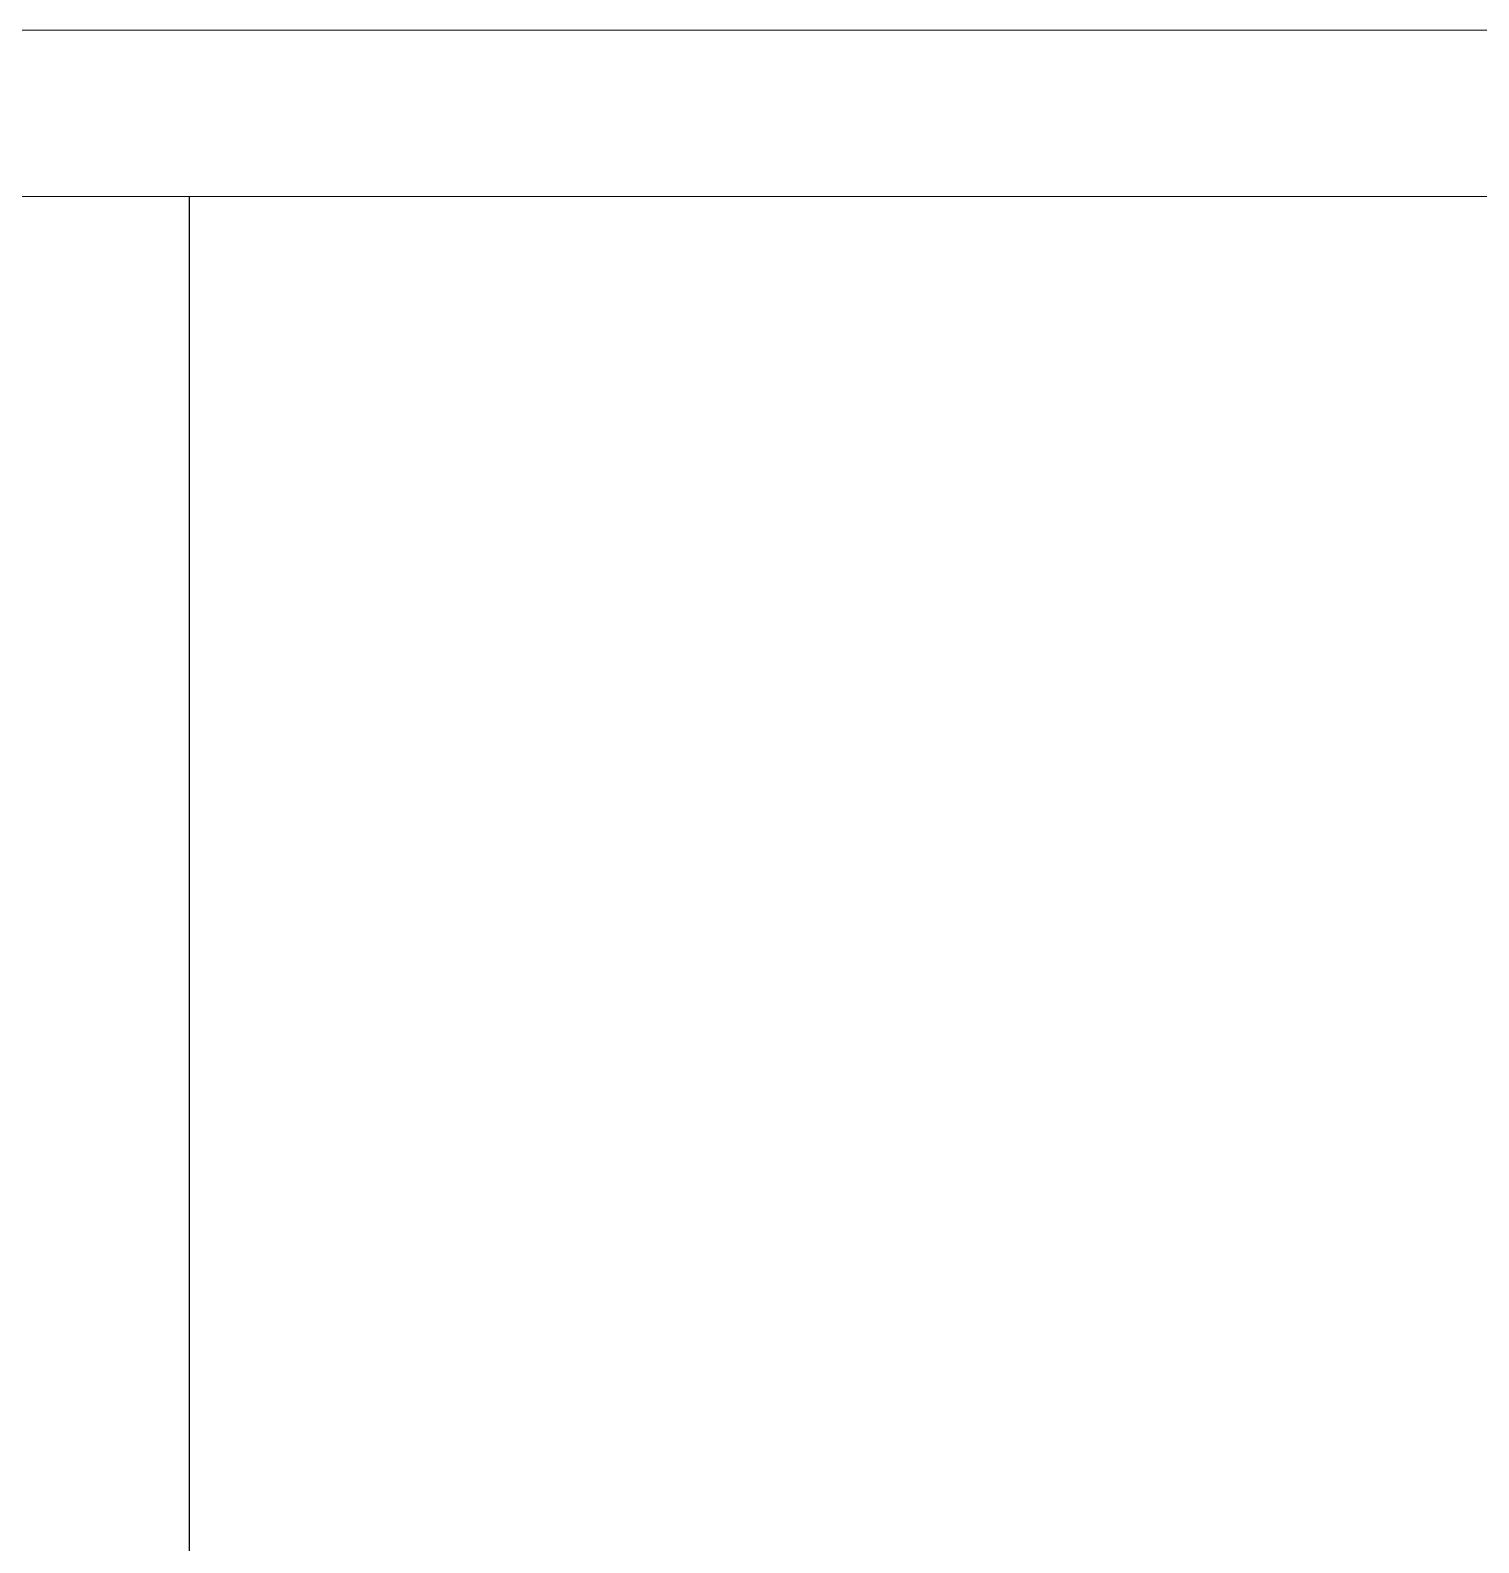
# Model space of a CAD drawing. Header units: millimetres. Extents: x -853228 to -774597, y -17231 to 22435.
# Drawn here: x -810653.8 to -810218.1, y 7489.2 to 7944 of the extents above; entities that cross this region are included whole.
import ezdxf

# ---------------------------------------------------------------- set-up
doc = ezdxf.new("R2010")
doc.units = ezdxf.units.MM
for name, color, linetype, lineweight in [('A-CLNG', 2, 'Continuous', 9), ('A-CLNG-PATT', 2, 'Continuous', 9), ('A-DETL', 1, 'Continuous', 70), ('A-GLAZ-CURT', 2, 'Continuous', 9)]:
    doc.layers.add(name, color=color, linetype=linetype, lineweight=lineweight)

# ---------------------------------------------------------------- blocks, each defined once
blk = doc.blocks.new('PPLS-PP19_Custom Tile Pattern - Custom Tile Pattern-V55-4261-01 ENLARGED UPPER PLATFORM LEVEL - REFLECTED CEILING PLAN - SHEET 2')
at = {"layer": 'A-GLAZ-CURT'}
for p, q in [((-300, 0), (300, 0)), ((300, 0), (-300, 0)), ((195.99, 0), (213.31, 0)), ((213.31, 0), (195.99, 0)), ((230.06, 0), (300, 0)), ((-300, -50), (300, -50)), ((300, -50), (-300, -50))]:
    blk.add_line(p, q, dxfattribs=at)
for points, knots in [([(-15.19, 0), (-13.07, 0), (7.48, 0), (42.82, 0), (88.72, 0), (120.63, 0), (138.28, 0), (138.53, 0)], [-461.142613, -461.142613, -461.142613, -461.142613, -429.606584, -390.253598, -346.313304, -291.370682, -290.5735, -290.5735, -290.5735, -290.5735]), ([(136.44, 0), (121.66, 0), (86.93, 0), (51.16, 0), (31.18, 0)], [-106.750556, -106.750556, -106.750556, -106.750556, -59.610984, 0, 0, 0, 0]), ([(94.4, 0), (94.4, 0), (94.64, 0), (99.11, 0), (108.97, 0), (120.79, 0), (139.94, 0), (163.31, 0), (185.23, 0), (193.62, 0), (194.69, 0), (194.79, 0)], [-2348.345796, -2348.345796, -2348.345796, -2348.345796, -2310.419338, -2233.599744, -2052.234781, -1843.028543, -1530.39897, -1095.004608, -529.74427, -295.064701, -265.121568, -265.121568, -265.121568, -265.121568]), ([(157.9, 0), (156.77, 0), (151.67, 0), (143.29, 0), (134.04, 0), (126.24, 0), (118.6, 0), (114.23, 0), (111.98, 0), (105.66, 0), (105.23, 0), (105.23, 0)], [-10292.955006, -10292.955006, -10292.955006, -10292.955006, -10098.273015, -9847.788484, -9677.714971, -9567.007022, -9453.21225, -9220.200448, -9012.77275, -8966.157302, -8929.495943, -8929.495943, -8929.495943, -8929.495943]), ([(168.37, 0), (167.68, 0), (162.47, 0), (151.19, 0), (134.52, 0), (130.85, 0)], [-543.375029, -543.375029, -543.375029, -543.375029, -530.793311, -458.593899, -440.056607, -440.056607, -440.056607, -440.056607]), ([(137.1, 0), (136, 0), (134.23, 0), (131.66, 0), (131.34, 0)], [-670.405967, -670.405967, -670.405967, -670.405967, -651.020627, -648.158091, -648.158091, -648.158091, -648.158091]), ([(131.35, 0), (132.86, 0), (139.96, 0), (152.67, 0), (161.24, 0), (162.19, 0), (162.75, 0)], [-625.910216, -625.910216, -625.910216, -625.910216, -618.981161, -602.094757, -592.980799, -581.414464, -581.414464, -581.414464, -581.414464]), ([(193.8, 0), (193.33, 0), (190.11, 0), (183.13, 0), (171, 0), (161.95, 0), (161.28, 0), (158.35, 0), (157.85, 0), (157.77, 0)], [-11665.349007, -11665.349007, -11665.349007, -11665.349007, -11565.880756, -11105.624034, -10839.086983, -10768.332124, -10666.779182, -10580.760289, -10550.278881, -10550.278881, -10550.278881, -10550.278881]), ([(268.41, 0), (265.46, 0), (243.66, 0), (207.11, 0), (177.41, 0), (159.34, 0), (158.33, 0), (158.3, 0)], [-253.562705, -253.562705, -253.562705, -253.562705, -244.693688, -187.987675, -143.776725, -129.632772, -123.352749, -123.352749, -123.352749, -123.352749]), ([(159.07, 0), (159.13, 0), (160.84, 0), (165.21, 0), (174.15, 0), (185.98, 0), (208.82, 0), (219.42, 0), (230.06, 0)], [-115.643202, -115.643202, -115.643202, -115.643202, -114.681583, -87.660824, -65.295536, -41.623857, -24.459831, 0, 0, 0, 0]), ([(162.75, 0), (165.4, 0), (170.91, 0), (172.61, 0), (172.61, 0)], [-111.264224, -111.264224, -111.264224, -111.264224, -56.742688, -19.085662, -19.085662, -19.085662, -19.085662]), ([(247.1, 0), (246.76, 0), (245.04, 0), (238.34, 0), (226.56, 0), (221.1, 0), (200.27, 0), (182.99, 0), (174.27, 0), (169.67, 0), (168.99, 0)], [-9649.085549, -9649.085549, -9649.085549, -9649.085549, -9581.591397, -9406.094246, -9221.510254, -9016.44624, -8717.832359, -8253.978395, -8152.463617, -8069.855175, -8069.855175, -8069.855175, -8069.855175]), ([(215.22, 0), (214.62, 0), (210.55, 0), (203.98, 0), (187.54, 0), (175.3, 0), (169.49, 0)], [-203.825446, -203.825446, -203.825446, -203.825446, -198.527383, -184.406837, -162.427601, -142.916156, -142.916156, -142.916156, -142.916156]), ([(171.51, 0), (176.48, 0), (193.23, 0), (201.73, 0), (208.81, 0), (213.9, 0), (241.96, 0), (266.73, 0), (281.71, 0), (291.71, 0), (296.52, 0), (297.86, 0), (298.09, 0)], [-7971.819559, -7971.819559, -7971.819559, -7971.819559, -7784.112253, -7606.717214, -7289.299508, -7042.621073, -6582.165592, -6068.460911, -5766.029927, -5566.724884, -5280.360606, -5199.253518, -5199.253518, -5199.253518, -5199.253518]), ([(172.07, 0), (177.66, 0), (187.87, 0), (201.08, 0), (207.47, 0), (213.96, 0), (215.11, 0)], [-255.364076, -255.364076, -255.364076, -255.364076, -237.955587, -223.92608, -215.862851, -208.75215, -208.75215, -208.75215, -208.75215]), ([(268.16, 0), (266.9, 0), (251.48, 0), (230.43, 0), (219.94, 0), (219.02, 0)], [-11971.483157, -11971.483157, -11971.483157, -11971.483157, -11905.454923, -11162.864862, -10856.732305, -10856.732305, -10856.732305, -10856.732305]), ([(219.9, 0), (220.86, 0), (227.84, 0), (242.06, 0), (246.54, 0), (246.96, 0)], [-10670.940496, -10670.940496, -10670.940496, -10670.940496, -10511.382485, -9925.173265, -9834.877357, -9834.877357, -9834.877357, -9834.877357]), ([(284.76, 0), (284.76, 0), (285.09, 0), (287.47, 0), (293.59, 0), (297.76, 0), (300, 0)], [-4110.630118, -4110.630118, -4110.630118, -4110.630118, -4053.389046, -3959.664717, -3862.421465, -3746.95702, -3746.95702, -3746.95702, -3746.95702]), ([(297.38, 0), (295.84, 0), (291.62, 0), (285.38, 0), (284.87, 0)], [-4803.172655, -4803.172655, -4803.172655, -4803.172655, -4358.271401, -4143.037883, -4143.037883, -4143.037883, -4143.037883])]:
    blk.add_open_spline(points, degree=3, knots=knots, dxfattribs=at)
for points in [[(168.74, 0), (168.74, 0), (169.81, 0), (171.51, 0)], [(195.11, 0), (194.91, 0), (194.44, 0), (193.8, 0)], [(300, 0), (289.56, 0), (278.96, 0), (268.41, 0)], [(300, 0), (289.76, 0), (279.51, 0), (269.26, 0)]]:
    blk.add_open_spline(points, degree=3, dxfattribs=at)
blk = doc.blocks.new('PPLS-PP19_Custom Tile Pattern - Custom Tile Pattern-V56-4261-01 ENLARGED UPPER PLATFORM LEVEL - REFLECTED CEILING PLAN - SHEET 2')
at = {"layer": 'A-GLAZ-CURT'}
for p, q in [((-300, 0), (300, 0)), ((300, 0), (-300, 0)), ((-293.07, 0), (-275.75, 0)), ((-275.75, 0), (-293.07, 0)), ((-222.32, 0), (-205, 0)), ((-205, 0), (-222.32, 0)), ((-300, -50), (300, -50)), ((300, -50), (-300, -50))]:
    blk.add_line(p, q, dxfattribs=at)
at = {"layer": 'A-GLAZ-CURT', "flags": 128}
for points in [[(-300, 0), (-291.56, 0), (-283.3, 0), (-275.2, 0), (-267.26, 0), (-259.45, 0), (-251.77, 0), (-244.2, 0), (-236.74, 0), (-229.36, 0), (-222.06, 0), (-214.83, 0), (-207.71, 0), (-200.76, 0), (-194.02, 0)], [(-125.17, 0), (-128.55, 0), (-134.16, 0), (-140.03, 0), (-145.5, 0), (-150.63, 0), (-155.53, 0), (-160.27, 0), (-164.95, 0), (-169.65, 0), (-174.47, 0), (-179.49, 0), (-184.81, 0), (-190.44, 0), (-196.37, 0), (-202.58, 0), (-209.04, 0), (-215.73, 0), (-222.63, 0), (-229.72, 0), (-236.97, 0), (-244.39, 0), (-251.96, 0), (-259.67, 0), (-267.51, 0), (-275.48, 0), (-283.55, 0), (-291.73, 0), (-300, 0)], [(-193.7, 0), (-187.54, 0), (-181.38, 0), (-175.58, 0), (-170.25, 0), (-165.64, 0), (-162.01, 0), (-159.53, 0), (-157.46, 0), (-154.52, 0), (-149.42, 0), (-141.84, 0), (-132.81, 0), (-126.08, 0)]]:
    blk.add_lwpolyline(points, dxfattribs=at)
at = {"layer": 'A-GLAZ-CURT'}
for points, knots in [([(-300, 0), (-284.65, 0), (-236.57, 0), (-176.14, 0), (-138.31, 0), (-124.91, 0)], [-5323.127839, -5323.127839, -5323.127839, -5323.127839, -4502.809032, -2700.551212, -1108.984966, -1108.984966, -1108.984966, -1108.984966]), ([(-125.61, 0), (-128.62, 0), (-154.17, 0), (-202.69, 0), (-262.56, 0), (-294.48, 0), (-300, 0)], [-17411.007533, -17411.007533, -17411.007533, -17411.007533, -17136.203329, -15131.813646, -13729.592194, -13439.944408, -13439.944408, -13439.944408, -13439.944408]), ([(-194.11, 0), (-197.85, 0), (-212.73, 0), (-232.01, 0), (-255.22, 0), (-262.59, 0), (-264.9, 0), (-265.4, 0)], [-1593.863692, -1593.863692, -1593.863692, -1593.863692, -1400.429864, -858.079193, -543.655514, -208.940337, 0, 0, 0, 0]), ([(-258.6, 0), (-257.91, 0), (-254.26, 0), (-241.25, 0), (-225.99, 0), (-213.1, 0), (-202.97, 0), (-196.9, 0), (-193.87, 0)], [-5722.54675, -5722.54675, -5722.54675, -5722.54675, -5657.471696, -5413.335975, -5017.494783, -4832.723979, -4666.091899, -4493.543421, -4493.543421, -4493.543421, -4493.543421]), ([(-194.22, 0), (-195.3, 0), (-204.77, 0), (-216.65, 0), (-231.26, 0), (-233.46, 0), (-234, 0)], [-1479.642584, -1479.642584, -1479.642584, -1479.642584, -1422.553702, -978.033455, -846.069444, -682.911962, -682.911962, -682.911962, -682.911962]), ([(-233.49, 0), (-233.44, 0), (-232.38, 0), (-230.74, 0), (-225.3, 0), (-223.63, 0)], [-455.274641, -455.274641, -455.274641, -455.274641, -440.605512, -119.536984, 0, 0, 0, 0]), ([(-223.63, 0), (-219.39, 0), (-206.17, 0), (-188.58, 0), (-169.02, 0), (-152.12, 0), (-136.84, 0), (-128.1, 0), (-125.47, 0), (-124.75, 0)], [-5463.295695, -5463.295695, -5463.295695, -5463.295695, -5161.076232, -4739.070012, -4465.409639, -4149.119819, -3839.893365, -3647.167523, -3542.254892, -3542.254892, -3542.254892, -3542.254892]), ([(-193.7, 0), (-191.24, 0), (-182.81, 0), (-171.77, 0), (-158.7, 0), (-157.22, 0)], [-4490.304752, -4490.304752, -4490.304752, -4490.304752, -4349.945572, -4000.813434, -3840.635403, -3840.635403, -3840.635403, -3840.635403]), ([(-133.82, 0), (-135.51, 0), (-137.8, 0), (-149.31, 0), (-162.01, 0), (-176.72, 0), (-188.51, 0), (-193.7, 0)], [-2731.647847, -2731.647847, -2731.647847, -2731.647847, -2418.507304, -2308.929706, -2113.765672, -1763.376603, -1488.796073, -1488.796073, -1488.796073, -1488.796073]), ([(-137.88, 0), (-140.56, 0), (-147.66, 0), (-147.69, 0), (-158.72, 0), (-174.02, 0), (-182.81, 0), (-190.72, 0), (-193.68, 0)], [-3187.727384, -3187.727384, -3187.727384, -3187.727384, -2919.378265, -2477.344047, -2237.412286, -2029.680487, -1755.085331, -1601.241575, -1601.241575, -1601.241575, -1601.241575]), ([(-152.35, 0), (-151.03, 0), (-147.71, 0), (-143.57, 0), (-138.62, 0)], [-3494.978217, -3494.978217, -3494.978217, -3494.978217, -3371.022232, -3227.460399, -3227.460399, -3227.460399, -3227.460399]), ([(-118.78, 0), (-121.86, 0), (-126.28, 0), (-136.96, 0), (-147.46, 0), (-150.03, 0), (-150.57, 0)], [-5938.474035, -5938.474035, -5938.474035, -5938.474035, -5700.061948, -5508.838257, -5298.784692, -5196.16478, -5196.16478, -5196.16478, -5196.16478]), ([(-150.34, 0), (-150.07, 0), (-147.75, 0), (-142.76, 0), (-131.72, 0), (-125.75, 0)], [-4948.728362, -4948.728362, -4948.728362, -4948.728362, -4883.323924, -4440.880425, -4082.700899, -4082.700899, -4082.700899, -4082.700899]), ([(-55.8, 0), (-63.38, 0), (-79.7, 0), (-110.94, 0), (-130.52, 0), (-147.74, 0), (-149.07, 0)], [-7998.915971, -7998.915971, -7998.915971, -7998.915971, -7508.296369, -7004.680444, -6449.282163, -6277.220794, -6277.220794, -6277.220794, -6277.220794]), ([(-148.23, 0), (-146.94, 0), (-140.15, 0), (-137.28, 0), (-133.93, 0), (-128.78, 0), (-126.5, 0)], [-6162.058746, -6162.058746, -6162.058746, -6162.058746, -6017.569127, -5560.701257, -5364.112219, -5231.017328, -5231.017328, -5231.017328, -5231.017328]), ([(-124.76, 0), (-125.42, 0), (-129.94, 0), (-139.03, 0), (-146.11, 0), (-146.95, 0)], [-980.281435, -980.281435, -980.281435, -980.281435, -945.742622, -741.901385, -489.130243, -489.130243, -489.130243, -489.130243]), ([(-146.69, 0), (-146.59, 0), (-145.49, 0), (-135.69, 0), (-128.29, 0), (-125.15, 0)], [-420.34245, -420.34245, -420.34245, -420.34245, -406.956646, -290.263673, 0, 0, 0, 0]), ([(-127.41, 0), (-131.63, 0), (-133.16, 0), (-134.09, 0), (-134.15, 0)], [-8540.990293, -8540.990293, -8540.990293, -8540.990293, -8266.114998, -8246.473386, -8246.473386, -8246.473386, -8246.473386]), ([(-134.15, 0), (-133.32, 0), (-131.17, 0), (-126.76, 0), (-124.78, 0)], [-7657.439573, -7657.439573, -7657.439573, -7657.439573, -7293.749979, -7074.297583, -7074.297583, -7074.297583, -7074.297583]), ([(-120.13, 0), (-120.14, 0), (-120.24, 0), (-121.3, 0), (-129.25, 0), (-133.82, 0)], [-2933.992132, -2933.992132, -2933.992132, -2933.992132, -2920.575025, -2840.280255, -2731.647847, -2731.647847, -2731.647847, -2731.647847]), ([(-113.43, 0), (-113.44, 0), (-113.96, 0), (-119.73, 0), (-125.43, 0), (-127.03, 0), (-127.41, 0)], [-328.499627, -328.499627, -328.499627, -328.499627, -282.672656, -98.539552, -24.539552, 0, 0, 0, 0]), ([(-126.5, 0), (-122.44, 0), (-108.71, 0), (-86.68, 0), (-63.44, 0), (-54.4, 0), (-48.53, 0), (-30.79, 0), (-18.03, 0), (5.06, 0), (11.3, 0), (13.14, 0)], [-5231.017328, -5231.017328, -5231.017328, -5231.017328, -4994.692869, -4542.524482, -4008.285538, -3689.699207, -3546.54457, -3315.260113, -2864.387349, -2439.246196, -2248.445636, -2248.445636, -2248.445636, -2248.445636]), ([(-124.8, 0), (-124.64, 0), (-120.02, 0), (-107.3, 0), (-90.42, 0), (-75.26, 0), (-68.41, 0), (-65.12, 0), (-63.63, 0)], [-4064.063814, -4064.063814, -4064.063814, -4064.063814, -4054.690705, -3793.097032, -3402.597032, -3144.956779, -3050.982048, -2969.237017, -2969.237017, -2969.237017, -2969.237017]), ([(-124.8, 0), (-124.7, 0), (-121.75, 0), (-113.01, 0), (-98.9, 0), (-85.29, 0), (-71.67, 0), (-65.93, 0), (-65.07, 0)], [-3351.769797, -3351.769797, -3351.769797, -3351.769797, -3342.215224, -3074.362186, -2902.289527, -2605.247022, -2322.099534, -2241.8264, -2241.8264, -2241.8264, -2241.8264]), ([(-72.93, 0), (-75.51, 0), (-89.37, 0), (-108.42, 0), (-124.76, 0)], [-19442.345229, -19442.345229, -19442.345229, -19442.345229, -18935.241197, -17437.138256, -17437.138256, -17437.138256, -17437.138256]), ([(-124.75, 0), (-123.91, 0), (-118.62, 0), (-110.8, 0), (-99.5, 0), (-91.46, 0)], [-1102.971912, -1102.971912, -1102.971912, -1102.971912, -1002.059161, -460.363443, 0, 0, 0, 0]), ([(-86.16, 0), (-91.37, 0), (-103.52, 0), (-117.25, 0), (-124.73, 0)], [-1681.3698, -1681.3698, -1681.3698, -1681.3698, -1374.161226, -980.79905, -980.79905, -980.79905, -980.79905]), ([(-124.73, 0), (-124.38, 0), (-123.8, 0), (-123.43, 0), (-123.28, 0)], [-3541.024987, -3541.024987, -3541.024987, -3541.024987, -3488.92562, -3439.852845, -3439.852845, -3439.852845, -3439.852845]), ([(-124.62, 0), (-122.54, 0), (-113.72, 0), (-92.04, 0), (-74.02, 0), (-62.74, 0), (-60.36, 0), (-59.97, 0)], [-7068.405759, -7068.405759, -7068.405759, -7068.405759, -6839.55839, -6236.997189, -5713.340575, -5140.470607, -5006.787413, -5006.787413, -5006.787413, -5006.787413]), ([(-122.08, 0), (-122.01, 0), (-121.69, 0), (-121.2, 0), (-120.88, 0)], [-3136.336417, -3136.336417, -3136.336417, -3136.336417, -3110.304437, -3035.164275, -3035.164275, -3035.164275, -3035.164275]), ([(-36.33, 0), (-36.43, 0), (-37.27, 0), (-45.02, 0), (-46.13, 0), (-60.59, 0), (-81.23, 0), (-99.51, 0), (-114.02, 0), (-117.28, 0), (-118.78, 0)], [-1855.773136, -1855.773136, -1855.773136, -1855.773136, -1810.870157, -1672.078046, -1405.135169, -1060.00838, -740.068933, -229.489605, -116.330425, 0, 0, 0, 0]), ([(-117.74, 0), (-117.19, 0), (-114.78, 0), (-113.43, 0), (-113.43, 0)], [-821.249067, -821.249067, -821.249067, -821.249067, -394.672656, -330.879064, -330.879064, -330.879064, -330.879064]), ([(-36.62, 0), (-36.62, 0), (-40.35, 0), (-44.32, 0), (-58.97, 0), (-85.2, 0), (-107.61, 0), (-116.56, 0), (-117.56, 0)], [-4069.478503, -4069.478503, -4069.478503, -4069.478503, -3858.647035, -3538.256648, -2842.901703, -2193.204658, -1433.981041, -985.49888, -985.49888, -985.49888, -985.49888]), ([(-115.82, 0), (-114.96, 0), (-110.41, 0), (-96.78, 0), (-77.3, 0), (-63.72, 0), (-55.82, 0)], [-5724.064692, -5724.064692, -5724.064692, -5724.064692, -5430.283136, -5103.229623, -4799.173296, -4385.440802, -4385.440802, -4385.440802, -4385.440802]), ([(9.32, 0), (9.08, 0), (7.65, 0), (2.57, 0), (-12.23, 0), (-25.64, 0), (-40, 0), (-56.24, 0), (-75.59, 0), (-94, 0), (-112.01, 0), (-114.94, 0), (-115.63, 0)], [-2922.926651, -2922.926651, -2922.926651, -2922.926651, -2882.788014, -2720.818881, -2518.50168, -2125.455881, -1792.521578, -1466.981642, -1208.454564, -789.402658, -501.969187, -243.577221, -243.577221, -243.577221, -243.577221]), ([(-91.46, 0), (-90.09, 0), (-84.7, 0), (-77.43, 0), (-72.73, 0), (-72.64, 0), (-72.64, 0)], [-19832.387487, -19832.387487, -19832.387487, -19832.387487, -19753.885894, -19541.04734, -19478.625389, -19471.062469, -19471.062469, -19471.062469, -19471.062469]), ([(-63.96, 0), (-64.13, 0), (-72.5, 0), (-80.63, 0), (-86.16, 0)], [-2171.769325, -2171.769325, -2171.769325, -2171.769325, -2007.031671, -1681.3698, -1681.3698, -1681.3698, -1681.3698]), ([(-29.03, 0), (-33.97, 0), (-43.74, 0), (-56.37, 0), (-71.66, 0), (-77.83, 0), (-82.66, 0), (-83.28, 0), (-83.28, 0)], [-2680.714891, -2680.714891, -2680.714891, -2680.714891, -2413.671296, -2161.752162, -2006.592567, -1646.621388, -1424.436217, -1393.971743, -1393.971743, -1393.971743, -1393.971743]), ([(-83.28, 0), (-83.28, 0), (-82.91, 0), (-76.14, 0), (-66.84, 0), (-60.03, 0), (-56.73, 0)], [-1393.4169, -1393.4169, -1393.4169, -1393.4169, -1353.722004, -1274.333717, -1073.56893, -857.828765, -857.828765, -857.828765, -857.828765]), ([(-66.39, 0), (-66.39, 0), (-63.79, 0), (-59.66, 0), (-55.84, 0)], [-2493.31794, -2493.31794, -2493.31794, -2493.31794, -2315.303971, -1847.977857, -1847.977857, -1847.977857, -1847.977857]), ([(12.41, 0), (4.53, 0), (-17.98, 0), (-47.42, 0), (-65.77, 0), (-66.37, 0), (-66.38, 0)], [-4163.707062, -4163.707062, -4163.707062, -4163.707062, -3745.412743, -2981.410125, -2542.574734, -2498.224237, -2498.224237, -2498.224237, -2498.224237]), ([(-63.63, 0), (-61.49, 0), (-57.39, 0), (-54.49, 0), (-45.2, 0), (-40.79, 0), (-40.46, 0), (-40.44, 0)], [-2969.237017, -2969.237017, -2969.237017, -2969.237017, -2851.217951, -2734.127174, -2474.780881, -2410.990208, -2350.645972, -2350.645972, -2350.645972, -2350.645972]), ([(-58.83, 0), (-58.37, 0), (-57.66, 0), (-56.47, 0), (-56.01, 0)], [-4859.52896, -4859.52896, -4859.52896, -4859.52896, -4680.891996, -4604.792551, -4604.792551, -4604.792551, -4604.792551]), ([(-55.79, 0), (-53, 0), (-45.36, 0), (-36.49, 0), (-33.57, 0), (-29.94, 0), (-28.57, 0)], [-837.05002, -837.05002, -837.05002, -837.05002, -651.549973, -296.515819, -83.513472, 0, 0, 0, 0]), ([(-55.76, 0), (-49.67, 0), (-34.38, 0), (-12.78, 0), (4.23, 0), (9.64, 0), (10.14, 0), (10.18, 0)], [-4384.389977, -4384.389977, -4384.389977, -4384.389977, -4065.652676, -3589.737505, -3285.047089, -3066.359526, -3044.715262, -3044.715262, -3044.715262, -3044.715262]), ([(-55.45, 0), (-55.26, 0), (-48, 0), (-34.42, 0), (-29.82, 0), (-29.19, 0)], [-1832.031107, -1832.031107, -1832.031107, -1832.031107, -1809.437387, -963.711516, -666.19313, -666.19313, -666.19313, -666.19313]), ([(-55.19, 0), (-54.45, 0), (-52, 0), (-46.33, 0), (-42.62, 0), (-41.76, 0)], [-4565.012053, -4565.012053, -4565.012053, -4565.012053, -4469.85053, -4321.566175, -4270.495146, -4270.495146, -4270.495146, -4270.495146]), ([(-26.75, 0), (-27.82, 0), (-36.18, 0), (-46.19, 0), (-53.99, 0), (-54.79, 0)], [-8718.362214, -8718.362214, -8718.362214, -8718.362214, -8532.293389, -8073.216054, -8020.893237, -8020.893237, -8020.893237, -8020.893237]), ([(-51.83, 0), (-51.83, 0), (-51.78, 0), (-47.4, 0), (-46.01, 0), (-40.22, 0), (-36.78, 0)], [-632.814994, -632.814994, -632.814994, -632.814994, -627.965721, -508.377888, -260.442412, 0, 0, 0, 0]), ([(76.63, 0), (74.8, 0), (67.65, 0), (53.52, 0), (37, 0), (24.07, 0), (12.82, 0), (-2.9, 0), (-20.62, 0), (-32.81, 0), (-44.85, 0), (-51.43, 0), (-51.79, 0)], [-3095.572228, -3095.572228, -3095.572228, -3095.572228, -2950.589685, -2634.532728, -2313.748533, -2106.613311, -1925.670641, -1617.263037, -1290.787923, -1039.307308, -819.71621, -644.910881, -644.910881, -644.910881, -644.910881]), ([(-41.76, 0), (-39.9, 0), (-37.72, 0), (-36.92, 0), (-36.77, 0)], [-4270.495146, -4270.495146, -4270.495146, -4270.495146, -4161.040818, -4106.245333, -4106.245333, -4106.245333, -4106.245333]), ([(-36.78, 0), (-32.43, 0), (-19.22, 0), (8.83, 0), (43.36, 0), (70.92, 0), (82.12, 0), (83.66, 0)], [-6191.144455, -6191.144455, -6191.144455, -6191.144455, -5862.463379, -5340.621928, -4573.028122, -4094.177415, -3869.465285, -3869.465285, -3869.465285, -3869.465285]), ([(-36.29, 0), (-36.29, 0), (-34.66, 0), (-28.88, 0), (-26.95, 0), (-26.54, 0)], [-9150.272121, -9150.272121, -9150.272121, -9150.272121, -9057.163041, -8919.836787, -8834.607043, -8834.607043, -8834.607043, -8834.607043]), ([(13.13, 0), (9.79, 0), (-1.09, 0), (-16.58, 0), (-34.76, 0), (-36.04, 0)], [-10091.611011, -10091.611011, -10091.611011, -10091.611011, -9884.23066, -9424.652049, -9182.880979, -9182.880979, -9182.880979, -9182.880979]), ([(-33.34, 0), (-33.34, 0), (-32.93, 0), (-31.16, 0), (-30.52, 0)], [-2415.024266, -2415.024266, -2415.024266, -2415.024266, -2357.633367, -2323.618664, -2323.618664, -2323.618664, -2323.618664]), ([(70.61, 0), (66.16, 0), (55.8, 0), (39.61, 0), (24.74, 0), (2.64, 0), (-17.84, 0), (-30.57, 0), (-31.82, 0), (-32, 0)], [-4647.237329, -4647.237329, -4647.237329, -4647.237329, -4326.416877, -4098.545751, -3766.694881, -3333.063701, -2994.501669, -2698.150104, -2614.070998, -2614.070998, -2614.070998, -2614.070998]), ([(-30.76, 0), (-30.73, 0), (-29.99, 0), (-23.47, 0), (-15.75, 0), (-15.19, 0)], [-54176.191683, -54176.191683, -54176.191683, -54176.191683, -54157.274271, -53749.15266, -53717.791567, -53717.791567, -53717.791567, -53717.791567]), ([(-30.52, 0), (-27.11, 0), (-17.83, 0), (5.99, 0), (22.06, 0), (37.44, 0), (45.92, 0), (57.76, 0), (64.47, 0), (72.74, 0), (75.22, 0), (76.03, 0), (76.21, 0)], [-2323.618664, -2323.618664, -2323.618664, -2323.618664, -2142.497158, -1716.209403, -1206.526904, -1089.329421, -901.315459, -753.071572, -495.328968, -421.953223, -334.951786, -290.452333, -290.452333, -290.452333, -290.452333]), ([(-13, 0), (-14.35, 0), (-17.68, 0), (-25.97, 0), (-29.52, 0), (-30.21, 0)], [-55207.591944, -55207.591944, -55207.591944, -55207.591944, -54789.006179, -54461.685999, -54290.791712, -54290.791712, -54290.791712, -54290.791712]), ([(8.33, 0), (8.19, 0), (7.18, 0), (0.32, 0), (-13.89, 0), (-24.92, 0), (-29.03, 0)], [-3574.286521, -3574.286521, -3574.286521, -3574.286521, -3526.962355, -3285.499107, -2903.012179, -2680.714891, -2680.714891, -2680.714891, -2680.714891]), ([(-28.98, 0), (-28.66, 0), (-27.39, 0), (-24.45, 0), (-22.56, 0)], [-166.548282, -166.548282, -166.548282, -166.548282, -102.06493, 0, 0, 0, 0])]:
    blk.add_open_spline(points, degree=3, knots=knots, dxfattribs=at)
blk.add_open_spline([(-39.84, 0), (-39.08, 0), (-38.11, 0), (-37.36, 0)], degree=3, dxfattribs=at)
blk = doc.blocks.new('*U470')
at = {"layer": 'A-CLNG'}
for p, q in [((-4746.61, 4315.01), (-12525, 4315.01)), ((-12525, 4315.01), (-4746.61, 4315.01))]:
    blk.add_line(p, q, dxfattribs=at)
at = {"layer": 'A-GLAZ-CURT', "rotation": 180}
for name, p in [('PPLS-PP19_Custom Tile Pattern - Custom Tile Pattern-V56-4261-01 ENLARGED UPPER PLATFORM LEVEL - REFLECTED CEILING PLAN - SHEET 2', (-9000.06, 4315)), ('PPLS-PP19_Custom Tile Pattern - Custom Tile Pattern-V55-4261-01 ENLARGED UPPER PLATFORM LEVEL - REFLECTED CEILING PLAN - SHEET 2', (-8400.06, 4315))]:
    blk.add_blockref(name, p, dxfattribs=at)
blk = doc.blocks.new('C-1-PP19-AR-4261-01-B_20250910-022855_EXDIM')
at = {"layer": 'A-DETL', "lineweight": 9}
for p, q in [((-1177.39, 4365), (-12525, 4365)), ((-12525, 4315), (-1177.39, 4315))]:
    blk.add_line(p, q, dxfattribs=at)

msp = doc.modelspace()

# ---------------------------------------------------------------- hatches: boundary and pattern name
at = {"layer": 'A-CLNG-PATT', "lineweight": 25}
h = msp.add_hatch(dxfattribs=at)
h.set_pattern_fill('FP_11', color=256, style=0, pattern_type=2)
h.set_pattern_definition([(90, (-814207.4, 7211.5), (3600, -2e-13), [1200, 0]), (90, (-817807.4, 7211.5), (3600, -2e-13), [1200, 0]), (0, (-817807.4, 8336.5), (0, -1200), [3600, 0]), (0, (-817807.4, 7286.5), (0, -1200), [3600, 0])])
h.paths.add_polyline_path([(-814207.37, 4129.03), (-806428.99, 4129.03), (-806429.94, 7894.02), (-814207.37, 7894.02), (-814207.37, 4494.02)])

# ---------------------------------------------------------------- block references
for name in ['C-1-PP19-AR-4261-01-B_20250910-022855_EXDIM', '*U470']:
    msp.add_blockref(name, (-801682.37, 3579.02))

doc.saveas('drawing.dxf')
